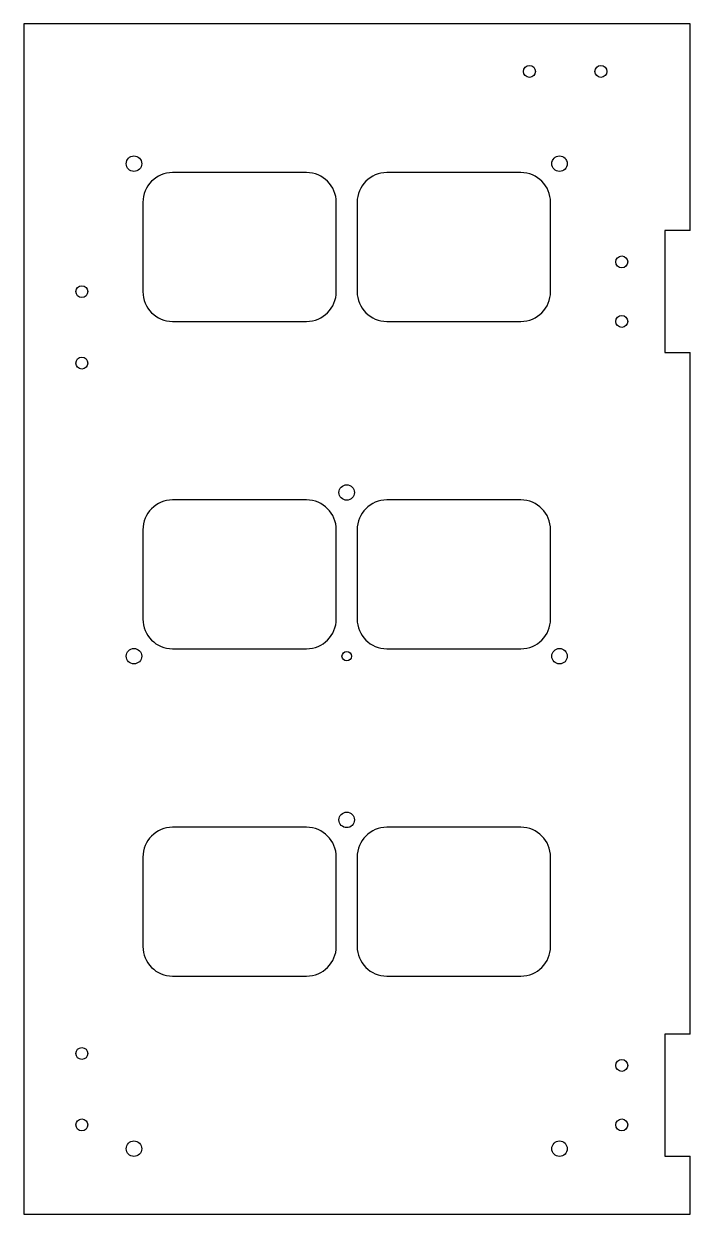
# Model space of a CAD drawing. Header units: millimetres. Extents: x -224 to 0, y 0 to 400.
import ezdxf

# ---------------------------------------------------------------- set-up
doc = ezdxf.new("R2010")
doc.units = ezdxf.units.MM

msp = doc.modelspace()

# ---------------------------------------------------------------- linework, layer by layer
at = {"color": 7, "linetype": 'Continuous', "lineweight": 25}
for p, q in [((0, 400), (-223.9, 400)), ((-223.9, 400), (-223.9, 0)), ((0, 330.5), (0, 400)), ((-128.9, 350), (-173.9, 350)), ((-56.9, 350), (-101.9, 350)), ((-183.9, 340), (-183.9, 310)), ((-118.9, 310), (-118.9, 340)), ((-111.9, 340), (-111.9, 310)), ((-46.9, 310), (-46.9, 340)), ((-8.5, 330.5), (-8.5, 289.5)), ((0, 330.5), (-8.5, 330.5)), ((-173.9, 300), (-128.9, 300)), ((-101.9, 300), (-56.9, 300)), ((-8.5, 289.5), (0, 289.5)), ((0, 60.5), (0, 289.5)), ((-128.9, 240), (-173.9, 240)), ((-56.9, 240), (-101.9, 240)), ((-183.9, 230), (-183.9, 200)), ((-118.9, 200), (-118.9, 230)), ((-111.9, 230), (-111.9, 200)), ((-46.9, 200), (-46.9, 230)), ((-173.9, 190), (-128.9, 190)), ((-101.9, 190), (-56.9, 190)), ((-128.9, 130), (-173.9, 130)), ((-56.9, 130), (-101.9, 130)), ((-183.9, 120), (-183.9, 90)), ((-118.9, 90), (-118.9, 120)), ((-111.9, 120), (-111.9, 90)), ((-46.9, 90), (-46.9, 120)), ((-173.9, 80), (-128.9, 80)), ((-101.9, 80), (-56.9, 80)), ((-8.5, 60.5), (-8.5, 19.5)), ((0, 60.5), (-8.5, 60.5)), ((-8.5, 19.5), (0, 19.5)), ((0, 0), (0, 19.5)), ((-223.9, 0), (0, 0))]:
    msp.add_line(p, q, dxfattribs=at)
for centre, radius in [((-54, 384), 2), ((-30, 384), 2), ((-186.9, 353), 2.6), ((-43.9, 353), 2.6), ((-23, 320), 2), ((-204.4, 310), 2), ((-23, 300), 2), ((-204.4, 286), 2), ((-115.4, 242.5), 2.6), ((-186.9, 187.5), 2.6), ((-115.4, 187.5), 1.6), ((-43.9, 187.5), 2.6), ((-115.4, 132.5), 2.6), ((-204.4, 54), 2), ((-23, 50), 2), ((-204.4, 30), 2), ((-23, 30), 2), ((-186.9, 22), 2.6), ((-43.9, 22), 2.6)]:
    msp.add_circle(centre, radius, dxfattribs=at)
for centre, start, end in [((-173.9, 340), 90, 180), ((-128.9, 340), 0, 90), ((-101.9, 340), 90, 180), ((-56.9, 340), 0, 90), ((-173.9, 310), 180, 270), ((-128.9, 310), 270, 0), ((-101.9, 310), 180, 270), ((-56.9, 310), 270, 0), ((-173.9, 230), 90, 180), ((-128.9, 230), 0, 90), ((-101.9, 230), 90, 180), ((-56.9, 230), 0, 90), ((-173.9, 200), 180, 270), ((-128.9, 200), 270, 0), ((-101.9, 200), 180, 270), ((-56.9, 200), 270, 0), ((-173.9, 120), 90, 180), ((-128.9, 120), 0, 90), ((-101.9, 120), 90, 180), ((-56.9, 120), 0, 90), ((-173.9, 90), 180, 270), ((-128.9, 90), 270, 0), ((-101.9, 90), 180, 270), ((-56.9, 90), 270, 0)]:
    msp.add_arc(centre, 10, start, end, dxfattribs=at)

doc.saveas('drawing.dxf')
